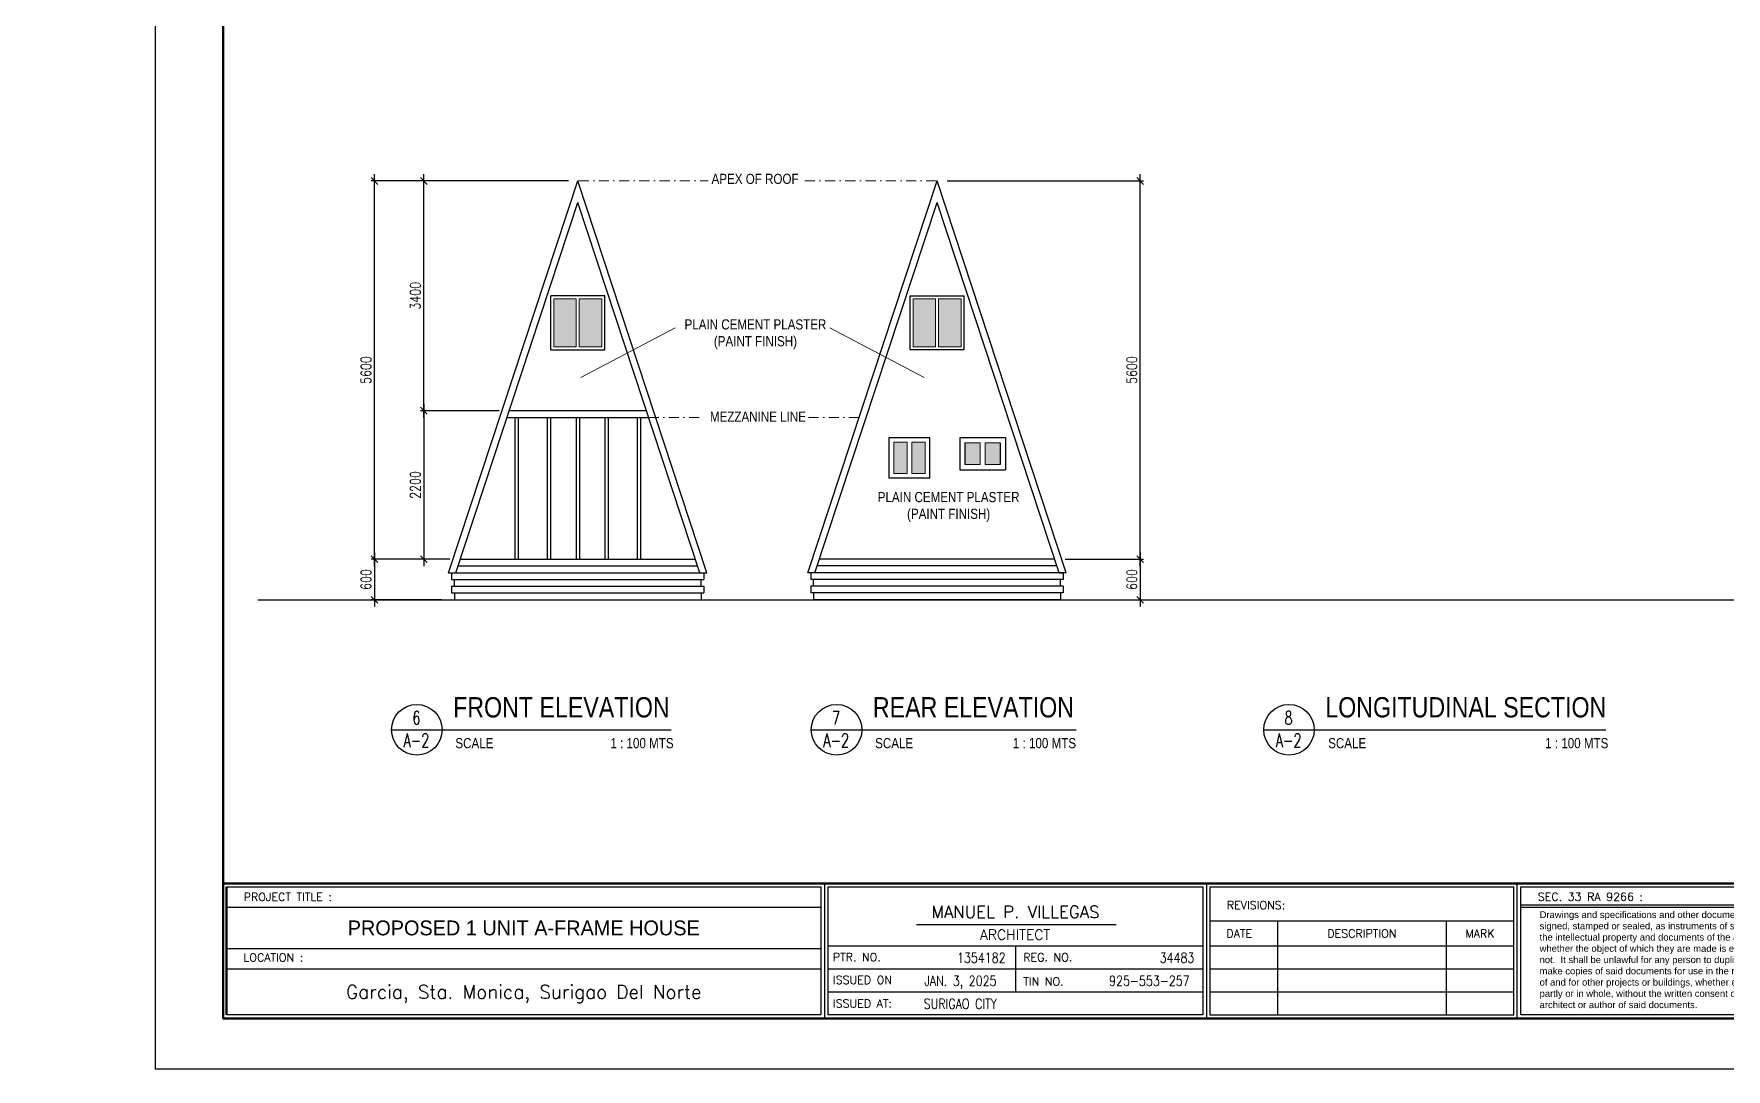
# Model space of a CAD drawing. Header units: millimetres. Extents: x 464829 to 645060, y -219977 to -107206.
# Drawn here: x 549255 to 574321, y -219977 to -204648 of the extents above; entities that cross this region are included whole.
import ezdxf
from ezdxf.enums import TextEntityAlignment as Align

# ---------------------------------------------------------------- set-up
doc = ezdxf.new("R2010")
doc.units = ezdxf.units.MM
doc.header["$LTSCALE"] = 300
doc.header["$MEASUREMENT"] = 0
doc.header["$PDMODE"] = 3
doc.header["$PDSIZE"] = 300
doc.linetypes.add('DASHDOT', pattern=[1, 0.5, -0.25, 0, -0.25])
doc.layers.get('0').update_dxf_attribs({"color": 9})
doc.layers.get('DEFPOINTS').update_dxf_attribs({"color": 8})
for name, color, linetype, lineweight in [('BORDER', 5, 'Continuous', 50), ('dimensions', 8, 'Continuous', 15), ('fixtures', 251, 'Continuous', 5), ('TB-TXT', 4, 'Continuous', 35), ('TBLK', 7, 'Continuous', 40), ('text', 142, 'Continuous', 25), ('TITLE', 3, 'Continuous', 30)]:
    doc.layers.add(name, color=color, linetype=linetype, lineweight=lineweight)
for name, color, linetype in [('MOULD', 44, 'Continuous'), ('ROOF BEAMS', 10, 'Continuous'), ('wall', 140, 'Continuous'), ('WDW', 175, 'Continuous')]:
    doc.layers.add(name, color=color, linetype=linetype)
doc.styles.add('ARIAL', font='arial.ttf', dxfattribs={"width": 0.8})
doc.styles.add('AVA', font='')
doc.styles.add('DIM', font='romans.shx', dxfattribs={"width": 0.8})
doc.styles.add('JESS', font='SIMPLEX')
doc.styles.add('JO4', font='ARIALN.TTF')
doc.styles.add('mar4', font='ARIALN.TTF')
doc.styles.add('PSM', font='simplex')
doc.styles.get('AVA').set_extended_font_data('AvantGarde Bk BT')
doc.dimstyles.new('D1', dxfattribs={"dimscale": 50, "dimtxt": 3, "dimasz": 2, "dimexe": 1, "dimexo": 1, "dimgap": 1, "dimtad": 2, "dimdec": 0, "dimdsep": 46, "dimtxsty": 'ARIAL', "dimblk1": 'ARROW_1', "dimblk2": 'ARROW_1', "dimsah": 1, "dimcen": 0, "dimclrd": 7, "dimclre": 7, "dimclrt": 7, "dimadec": 0, "dimazin": 0, "dimtfac": 1, "dimtdec": 0, "dimtix": 1, "dimtofl": 0, "dimtmove": 0, "dimatfit": 3, "dimldrblk": 'ARROW_1', "dimfxl": 1, "dimtvp": 0.833333, "dimtolj": 1, "dimtzin": 0, "dimarcsym": 0})
doc.dimstyles.new('DIM-100', dxfattribs={"dimscale": 100, "dimtxt": 2, "dimasz": 1, "dimexe": 0.5, "dimexo": 1.5, "dimgap": 1, "dimtad": 1, "dimdec": 0, "dimdsep": 46, "dimtxsty": 'PSM', "dimblk1": 'DIMCIR', "dimblk2": 'DIMCIR', "dimsah": 1, "dimcen": 0, "dimdle": 2, "dimclrd": 251, "dimclre": 251, "dimclrt": 2, "dimadec": 0, "dimazin": 0, "dimtfac": 1, "dimtdec": 0, "dimtix": 1, "dimtmove": 2, "dimatfit": 3, "dimldrblk": 'DIMCIR', "dimfxl": 0.5, "dimtvp": 1, "dimtolj": 1, "dimtzin": 0, "dimarcsym": 0})

# ---------------------------------------------------------------- blocks, each defined once
blk = doc.blocks.new('_Oblique')
at = {"color": 0, "linetype": 'ByBlock', "lineweight": -2}
blk.add_line((-0.5, -0.5), (0.5, 0.5), dxfattribs=at)
blk = doc.blocks.new('*D812')
at = {"layer": 'DEFPOINTS', "color": 0, "transparency": 16777216}
for p in [(608477, -194701), (606877, -195351), (608477, -195351), (523530, -201439), (524665, -210729), (525531, -210624)]:
    blk.add_point(p, dxfattribs=at)
at = {"layer": 'dimensions', "color": 8, "lineweight": -2, "transparency": 16777216}
for p, q in [((606777, -194701), (607424, -194701)), ((606877, -195201), (606877, -194651)), ((608577, -194701), (607930, -194701)), ((608477, -195201), (608477, -194651)), ((524383, -201234), (525543, -210723)), ((523679, -201420), (524445, -201327)), ((524814, -210711), (525580, -210618))]:
    blk.add_line(p, q, dxfattribs=at)
at = {"layer": 'dimensions', "color": 8, "lineweight": -2, "transparency": 16777216, "xscale": 100, "yscale": 100, "zscale": 100}
for p, rotation in [((606877, -194701), 180), ((524395, -201333), 96.96666666666646), ((525531, -210624), 276.9666666666665)]:
    blk.add_blockref('_Oblique', p, dxfattribs=dict(at, rotation=rotation))
blk.add_blockref('_Oblique', (608477, -194701), dxfattribs=at)
at = {"layer": 'dimensions', "color": 8, "transparency": 16777216, "insert": (607677, -194678), "char_height": 150, "attachment_point": 5, "style": 'DIM'}
blk.add_mtext('\\A1;1600', dxfattribs=at)
at = {"layer": 'dimensions', "color": 8, "transparency": 16777216, "insert": (525087, -205963), "char_height": 150, "attachment_point": 5, "rotation": 276.9667, "style": 'DIM'}
blk.add_mtext('\\A1;9360', dxfattribs=at)
blk = doc.blocks.new('DIMCIR')
for p, q in [((-1.5, 0), (1.5, 0)), ((0, 1.5), (0, -1.5))]:
    blk.add_line(p, q)
at = {"color": 2}
blk.add_circle((0, 0), 0.75, dxfattribs=at)
blk = doc.blocks.new('*D813')
at = {"layer": 'DEFPOINTS', "color": 0, "transparency": 16777216}
for p in [(606388, -195351), (605732, -200351), (606402, -200351), (524665, -210729), (524807, -211198), (506398, -216256)]:
    blk.add_point(p, dxfattribs=at)
at = {"layer": 'dimensions', "color": 8, "lineweight": -2, "transparency": 16777216}
for p, q in [((605732, -195251), (605732, -200451)), ((606238, -195351), (605682, -195351)), ((606252, -200351), (605682, -200351)), ((524709, -210873), (524821, -211246)), ((506444, -216754), (524903, -211169)), ((506441, -216400), (506554, -216773))]:
    blk.add_line(p, q, dxfattribs=at)
at = {"layer": 'dimensions', "color": 8, "lineweight": -2, "transparency": 16777216, "xscale": 100, "yscale": 100, "zscale": 100}
for p, rotation in [((605732, -195351), 90), ((605732, -200351), 270), ((524807, -211198), 16.83333333333332), ((506540, -216725), 196.8333333333333)]:
    blk.add_blockref('_Oblique', p, dxfattribs=dict(at, rotation=rotation))
at = {"layer": 'dimensions', "color": 8, "transparency": 16777216, "char_height": 150, "attachment_point": 5, "style": 'DIM'}
for s, insert, rotation in [('\\A1;5000', (605607, -197851), 90), ('\\A1;19085', (515637, -213842), 16.8333)]:
    blk.add_mtext(s, dxfattribs=dict(at, insert=insert, rotation=rotation))
blk = doc.blocks.new('*D814')
at = {"layer": 'DEFPOINTS', "color": 0, "transparency": 16777216}
for p in [(606502, -195351), (606021, -197251), (606502, -197251), (503959, -202218), (504585, -202137), (506398, -216256)]:
    blk.add_point(p, dxfattribs=at)
at = {"layer": 'dimensions', "color": 8, "lineweight": -2, "transparency": 16777216}
for p, q in [((606021, -195251), (606021, -197351)), ((606352, -195351), (605971, -195351)), ((606352, -197251), (605971, -197251)), ((504436, -202156), (503910, -202224)), ((505785, -216436), (503947, -202118)), ((506249, -216275), (505723, -216343))]:
    blk.add_line(p, q, dxfattribs=at)
at = {"layer": 'dimensions', "color": 8, "lineweight": -2, "transparency": 16777216, "xscale": 100, "yscale": 100, "zscale": 100}
for p, rotation in [((606021, -195351), 90), ((606021, -197251), 270), ((503959, -202218), 97.31666666666686), ((505772, -216337), 277.3166666666668)]:
    blk.add_blockref('_Oblique', p, dxfattribs=dict(at, rotation=rotation))
at = {"layer": 'dimensions', "color": 8, "transparency": 16777216, "char_height": 150, "attachment_point": 5, "style": 'DIM'}
for s, insert, rotation in [('\\A1;1900', (605896, -196301), 90), ('\\A1;14235', (504990, -209261), 277.3167)]:
    blk.add_mtext(s, dxfattribs=dict(at, insert=insert, rotation=rotation))
blk = doc.blocks.new('ARROW_1')
at = {"color": 0}
for p, q in [((0, 0), (-1, 0.2)), ((0, 0), (-1, -0.2)), ((-1, 0), (0, 0))]:
    blk.add_line(p, q, dxfattribs=at)
blk = doc.blocks.new('*D831')
at = {"layer": 'DEFPOINTS', "color": 0, "transparency": 16777216}
for p in [(624825, -206898), (625312, -206898), (625312, -208898)]:
    blk.add_point(p, dxfattribs=at)
at = {"layer": 'DEFPOINTS', "color": 0, "linetype": 'Continuous', "transparency": 16777216}
for p in [(520341, -208070), (520524, -208048), (520822, -210530)]:
    blk.add_point(p, dxfattribs=at)
at = {"layer": 'dimensions', "color": 8, "lineweight": -2, "transparency": 16777216}
for p, q in [((625162, -206898), (624775, -206898)), ((624825, -208998), (624825, -206798)), ((625162, -208898), (624775, -208898))]:
    blk.add_line(p, q, dxfattribs=at)
at = {"layer": 'ROOF BEAMS', "color": 7, "linetype": 'Continuous', "lineweight": -2, "transparency": 16777216}
for p, q in [((520475, -208054), (520291, -208076)), ((520627, -210453), (520353, -208169)), ((520773, -210536), (520589, -210558))]:
    blk.add_line(p, q, dxfattribs=at)
at = {"layer": 'dimensions', "color": 8, "lineweight": -2, "transparency": 16777216, "xscale": 100, "yscale": 100, "zscale": 100}
for p, rotation in [((624825, -206898), 90), ((624825, -208898), 270)]:
    blk.add_blockref('_Oblique', p, dxfattribs=dict(at, rotation=rotation))
at = {"layer": 'ROOF BEAMS', "color": 7, "linetype": 'Continuous', "lineweight": -2, "transparency": 16777216, "xscale": 100, "yscale": 100, "zscale": 100}
for p, rotation in [((520341, -208070), 96.84090991491829), ((520639, -210552), 276.8409099149183)]:
    blk.add_blockref('ARROW_1', p, dxfattribs=dict(at, rotation=rotation))
at = {"layer": 'dimensions', "color": 8, "transparency": 16777216, "insert": (624700, -207898), "char_height": 150, "attachment_point": 5, "rotation": 90, "style": 'DIM'}
blk.add_mtext('\\A1;1000', dxfattribs=at)
at = {"layer": 'ROOF BEAMS', "color": 7, "linetype": 'Continuous', "transparency": 16777216, "insert": (520364, -209326), "char_height": 150, "attachment_point": 5, "rotation": 276.8409, "style": 'ARIAL'}
blk.add_mtext('\\A1;2500', dxfattribs=at)
blk = doc.blocks.new('*D832')
at = {"layer": 'DEFPOINTS', "color": 0, "transparency": 16777216}
for p in [(627313, -206298), (625312, -206898), (627313, -206898)]:
    blk.add_point(p, dxfattribs=at)
at = {"layer": 'DEFPOINTS', "color": 0, "linetype": 'Continuous', "transparency": 16777216}
for p in [(522231, -207582), (522262, -207839), (520524, -208048)]:
    blk.add_point(p, dxfattribs=at)
at = {"layer": 'dimensions', "color": 8, "lineweight": -2, "transparency": 16777216}
for p, q in [((625312, -206748), (625312, -206248)), ((627313, -206748), (627313, -206248)), ((625212, -206298), (627413, -206298))]:
    blk.add_line(p, q, dxfattribs=at)
at = {"layer": 'ROOF BEAMS', "color": 7, "linetype": 'Continuous', "lineweight": -2, "transparency": 16777216}
for p, q in [((522256, -207790), (522225, -207533)), ((520519, -207998), (520488, -207741)), ((520593, -207779), (522132, -207594))]:
    blk.add_line(p, q, dxfattribs=at)
at = {"layer": 'dimensions', "color": 8, "lineweight": -2, "transparency": 16777216, "xscale": 100, "yscale": 100, "zscale": 100, "rotation": 180}
blk.add_blockref('_Oblique', (625312, -206298), dxfattribs=at)
at = {"layer": 'dimensions', "color": 8, "lineweight": -2, "transparency": 16777216, "xscale": 100, "yscale": 100, "zscale": 100}
blk.add_blockref('_Oblique', (627313, -206298), dxfattribs=at)
at = {"layer": 'ROOF BEAMS', "color": 7, "linetype": 'Continuous', "lineweight": -2, "transparency": 16777216, "xscale": 100, "yscale": 100, "zscale": 100}
for p, rotation in [((520494, -207791), 186.8409099149172), ((522231, -207582), 6.840909914917152)]:
    blk.add_blockref('ARROW_1', p, dxfattribs=dict(at, rotation=rotation))
at = {"layer": 'dimensions', "color": 8, "transparency": 16777216, "insert": (626313, -206173), "char_height": 150, "attachment_point": 5, "style": 'DIM'}
blk.add_mtext('\\A1;1000', dxfattribs=at)
at = {"layer": 'ROOF BEAMS', "color": 7, "linetype": 'Continuous', "transparency": 16777216, "insert": (521347, -207561), "char_height": 150, "attachment_point": 5, "rotation": 6.8409, "style": 'ARIAL'}
blk.add_mtext('\\A1;1750', dxfattribs=at)
blk = doc.blocks.new('*D854')
at = {"layer": 'DEFPOINTS', "color": 0, "transparency": 16777216}
for p in [(555566, -212427), (554300, -213027), (555441, -213027)]:
    blk.add_point(p, dxfattribs=at)
at = {"layer": 'dimensions', "color": 8, "lineweight": -2, "transparency": 16777216}
for p, q in [((555416, -212427), (554250, -212427)), ((554300, -212327), (554300, -213127)), ((555291, -213027), (554250, -213027))]:
    blk.add_line(p, q, dxfattribs=at)
at = {"layer": 'dimensions', "color": 8, "lineweight": -2, "transparency": 16777216, "xscale": 100, "yscale": 100, "zscale": 100}
for p, rotation in [((554300, -212427), 90), ((554300, -213027), 270)]:
    blk.add_blockref('_Oblique', p, dxfattribs=dict(at, rotation=rotation))
at = {"layer": 'dimensions', "color": 8, "transparency": 16777216, "insert": (554175, -212727), "char_height": 150, "attachment_point": 5, "rotation": 90, "style": 'DIM'}
blk.add_mtext('\\A1;600', dxfattribs=at)
blk = doc.blocks.new('*D860')
at = {"layer": 'DEFPOINTS', "color": 0, "transparency": 16777216}
for p in [(554300, -206826), (557311, -206826), (555566, -212427)]:
    blk.add_point(p, dxfattribs=at)
at = {"layer": 'dimensions', "color": 8, "lineweight": -2, "transparency": 16777216}
for p, q in [((554300, -212527), (554300, -206726)), ((557161, -206826), (554250, -206826)), ((555416, -212427), (554250, -212427))]:
    blk.add_line(p, q, dxfattribs=at)
at = {"layer": 'dimensions', "color": 8, "lineweight": -2, "transparency": 16777216, "xscale": 100, "yscale": 100, "zscale": 100}
for p, rotation in [((554300, -206826), 90), ((554300, -212427), 270)]:
    blk.add_blockref('_Oblique', p, dxfattribs=dict(at, rotation=rotation))
at = {"layer": 'dimensions', "color": 8, "transparency": 16777216, "insert": (554175, -209626), "char_height": 150, "attachment_point": 5, "rotation": 90, "style": 'DIM'}
blk.add_mtext('\\A1;5600', dxfattribs=at)
blk = doc.blocks.new('*D861')
at = {"layer": 'DEFPOINTS', "color": 0, "transparency": 16777216}
for p in [(556295, -210227), (555031, -212427), (555566, -212427)]:
    blk.add_point(p, dxfattribs=at)
at = {"layer": 'dimensions', "color": 8, "lineweight": -2, "transparency": 16777216}
for p, q in [((556145, -210227), (554981, -210227)), ((555031, -210127), (555031, -212527)), ((555416, -212427), (554981, -212427))]:
    blk.add_line(p, q, dxfattribs=at)
at = {"layer": 'dimensions', "color": 8, "lineweight": -2, "transparency": 16777216, "xscale": 100, "yscale": 100, "zscale": 100}
for p, rotation in [((555031, -210227), 90), ((555031, -212427), 270)]:
    blk.add_blockref('_Oblique', p, dxfattribs=dict(at, rotation=rotation))
at = {"layer": 'dimensions', "color": 8, "transparency": 16777216, "insert": (554906, -211327), "char_height": 150, "attachment_point": 5, "rotation": 90, "style": 'DIM'}
blk.add_mtext('\\A1;2200', dxfattribs=at)
blk = doc.blocks.new('*D864')
at = {"layer": 'DEFPOINTS', "color": 0, "transparency": 16777216}
for p in [(564378, -212427), (564502, -213027), (565643, -213027)]:
    blk.add_point(p, dxfattribs=at)
at = {"layer": 'dimensions', "color": 8, "lineweight": -2, "transparency": 16777216}
for p, q in [((564528, -212427), (565693, -212427)), ((565643, -212327), (565643, -213127)), ((564652, -213027), (565693, -213027))]:
    blk.add_line(p, q, dxfattribs=at)
at = {"layer": 'dimensions', "color": 8, "lineweight": -2, "transparency": 16777216, "xscale": 100, "yscale": 100, "zscale": 100}
for p, rotation in [((565643, -212427), 90), ((565643, -213027), 270)]:
    blk.add_blockref('_Oblique', p, dxfattribs=dict(at, rotation=rotation))
at = {"layer": 'dimensions', "color": 8, "transparency": 16777216, "insert": (565518, -212727), "char_height": 150, "attachment_point": 5, "rotation": 90, "style": 'DIM'}
blk.add_mtext('\\A1;600', dxfattribs=at)
blk = doc.blocks.new('*D862')
at = {"layer": 'DEFPOINTS', "color": 0, "transparency": 16777216}
for p in [(562633, -206826), (565643, -206826), (564378, -212427)]:
    blk.add_point(p, dxfattribs=at)
at = {"layer": 'dimensions', "color": 8, "lineweight": -2, "transparency": 16777216}
for p, q in [((565643, -212527), (565643, -206726)), ((562783, -206826), (565693, -206826)), ((564528, -212427), (565693, -212427))]:
    blk.add_line(p, q, dxfattribs=at)
at = {"layer": 'dimensions', "color": 8, "lineweight": -2, "transparency": 16777216, "xscale": 100, "yscale": 100, "zscale": 100}
for p, rotation in [((565643, -206826), 90), ((565643, -212427), 270)]:
    blk.add_blockref('_Oblique', p, dxfattribs=dict(at, rotation=rotation))
at = {"layer": 'dimensions', "color": 8, "transparency": 16777216, "insert": (565518, -209626), "char_height": 150, "attachment_point": 5, "rotation": 90, "style": 'DIM'}
blk.add_mtext('\\A1;5600', dxfattribs=at)
blk = doc.blocks.new('*D899')
at = {"layer": 'DEFPOINTS', "color": 0, "transparency": 16777216}
for p in [(555031, -206826), (557323, -206826), (556295, -210227)]:
    blk.add_point(p, dxfattribs=at)
at = {"layer": 'dimensions', "color": 8, "lineweight": -2, "transparency": 16777216}
for p, q in [((555031, -210327), (555031, -206726)), ((557173, -206826), (554981, -206826)), ((556145, -210227), (554981, -210227))]:
    blk.add_line(p, q, dxfattribs=at)
at = {"layer": 'dimensions', "color": 8, "lineweight": -2, "transparency": 16777216, "xscale": 100, "yscale": 100, "zscale": 100}
for p, rotation in [((555031, -206826), 90), ((555031, -210227), 270)]:
    blk.add_blockref('_Oblique', p, dxfattribs=dict(at, rotation=rotation))
at = {"layer": 'dimensions', "color": 8, "transparency": 16777216, "insert": (554906, -208526), "char_height": 150, "attachment_point": 5, "rotation": 90, "style": 'DIM'}
blk.add_mtext('\\A1;3400', dxfattribs=at)

msp = doc.modelspace()

# ---------------------------------------------------------------- hatches: boundary and pattern name
at = {"layer": 'MOULD', "linetype": 'Continuous', "true_color": 0x8b8b8d}
h = msp.add_hatch(dxfattribs=at)
h.set_pattern_fill('ANSI38', color=252, scale=0.666112)
h.set_pattern_definition([(45, (185228.645295, -71035.79574), (-0.058876501348, 0.058876501348), []), (135, (185228.645295, -71035.79574), (-0.176629504043, 0.058876501348), [0.20815986678, -0.12489592007])])
h.paths.add_polyline_path([(557288.1, -208571.9), (556955.1, -208571.9), (556955.1, -209281.8), (557288.1, -209281.8)])
h.paths.add_polyline_path([(557665.9, -208571.9), (557332.9, -208571.9), (557332.9, -209281.8), (557665.9, -209281.8)])
h = msp.add_hatch(dxfattribs=at)
h.set_pattern_fill('ANSI38', color=252, scale=0.666112)
h.set_pattern_definition([(45, (182012.59352, -71035.79574), (-0.058876501348, 0.058876501348), []), (135, (182012.59352, -71035.79574), (-0.176629504043, 0.058876501348), [0.20815986678, -0.12489592007])])
h.paths.add_polyline_path([(562655.1, -209281.8), (562988.1, -209281.8), (562988.1, -208571.9), (562655.1, -208571.9)])
h.paths.add_polyline_path([(562277.3, -209281.8), (562610.3, -209281.8), (562610.3, -208571.9), (562277.3, -208571.9)])
h = msp.add_hatch(dxfattribs=at)
h.set_pattern_fill('ANSI38', color=252)
h.set_pattern_definition([(45, (-5361.4971, -3617.60078), (-0.088388347648, 0.088388347648), []), (135, (-5361.4971, -3617.60078), (-0.265165042945, 0.088388347648), [0.3125, -0.1875])])
h.paths.add_polyline_path([(562458.7, -210693.7), (562258.8, -210693.7), (562258.8, -211159.5), (562458.7, -211159.5)])
h.paths.add_polyline_path([(561991.7, -210693.7), (561991.7, -211159.5), (562191.6, -211159.5), (562191.6, -210693.7)])
h = msp.add_hatch(dxfattribs=at)
h.set_pattern_fill('ANSI38', color=252)
h.set_pattern_definition([(45, (-13194.70181, -4217.60078), (-0.088388347648, 0.088388347648), []), (135, (-13194.70181, -4217.60078), (-0.265165042945, 0.088388347648), [0.3125, -0.1875])])
h.paths.add_polyline_path([(563569.5, -210702.7), (563345.6, -210702.7), (563345.6, -211026.5), (563569.5, -211026.5)])
h.paths.add_polyline_path([(563269.5, -210702.7), (563045.7, -210702.7), (563045.7, -211026.5), (563269.5, -211026.5)])

# ---------------------------------------------------------------- linework, layer by layer
at = {"layer": 'BORDER'}
for p, q in [((592357.1, -217227), (552057.1, -217227)), ((552057.1, -217227), (552057.1, -219227)), ((592357.1, -219227), (552057.1, -219227))]:
    msp.add_line(p, q, dxfattribs=at)
at = {"layer": 'BORDER', "color": 4}
msp.add_line((552109.6, -219174.5), (552109.6, -217279.5), dxfattribs=at)
at = {"layer": 'BORDER'}
msp.add_lwpolyline([(552057.1, -191027), (592357.1, -191027), (592357.1, -219227), (552057.1, -219227)], close=True, dxfattribs=at)
at = {"layer": 'DEFPOINTS'}
msp.add_lwpolyline([(551057.1, -190277), (593107.1, -190277), (593107.1, -219977), (551057.1, -219977)], close=True, dxfattribs=at)
at = {"layer": 'dimensions'}
for p, q in [((556955.1, -209281.8), (556955.1, -208571.9)), ((557288.1, -208571.9), (556955.1, -208571.9)), ((556955.1, -208571.9), (556955.1, -209281.8)), ((557288.1, -209281.8), (557288.1, -208571.9)), ((557332.9, -209281.8), (557332.9, -208571.9)), ((557332.9, -208571.9), (557665.9, -208571.9)), ((557665.9, -208571.9), (557665.9, -209281.8)), ((562610.3, -208571.9), (562277.3, -208571.9)), ((562277.3, -208571.9), (562277.3, -209281.8)), ((562610.3, -209281.8), (562610.3, -208571.9)), ((562655.1, -209281.8), (562655.1, -208571.9)), ((562655.1, -208571.9), (562988.1, -208571.9)), ((562988.1, -209281.8), (562988.1, -208571.9)), ((562988.1, -208571.9), (562988.1, -209281.8)), ((556955.1, -209281.8), (557288.1, -209281.8)), ((557665.9, -209281.8), (557332.9, -209281.8)), ((562277.3, -209281.8), (562610.3, -209281.8)), ((562988.1, -209281.8), (562655.1, -209281.8)), ((562191.6, -210693.7), (561991.7, -210693.7)), ((561991.7, -210693.7), (561991.7, -211159.5)), ((562191.6, -211159.5), (562191.6, -210693.7)), ((562258.8, -211159.5), (562258.8, -210693.7)), ((562258.8, -210693.7), (562458.7, -210693.7)), ((562458.7, -211159.5), (562458.7, -210693.7)), ((562458.7, -210693.7), (562458.7, -211159.5)), ((561991.7, -211159.5), (562191.6, -211159.5)), ((562458.7, -211159.5), (562258.8, -211159.5))]:
    msp.add_line(p, q, dxfattribs=at)
at = {"layer": 'dimensions', "color": 8}
for p, q in [((558755.9, -208999.9), (557358.5, -209737)), ((561046.5, -208999.9), (562443.9, -209737))]:
    msp.add_line(p, q, dxfattribs=at)
at = {"layer": 'dimensions'}
for points in [[(563045.7, -211026.5), (563269.5, -211026.5), (563269.5, -210702.7), (563045.7, -210702.7)], [(563345.6, -211026.5), (563569.5, -211026.5), (563569.5, -210702.7), (563345.6, -210702.7)]]:
    msp.add_lwpolyline(points, close=True, dxfattribs=at)
at = {"layer": 'fixtures', "linetype": 'DASHDOT'}
for p, q in [((557322.7, -206826.1), (559244.4, -206826.1)), ((562623.9, -206826.1), (560638.9, -206826.1)), ((558359.4, -210326.6), (559245.2, -210326.6)), ((561478.5, -210326.6), (560722.8, -210326.6))]:
    msp.add_line(p, q, dxfattribs=at)
at = {"layer": 'ROOF BEAMS', "linetype": 'Continuous'}
msp.add_line((552572.1, -213026.6), (586641.5, -213026.6), dxfattribs=at)
at = {"layer": 'TITLE'}
for p, q in [((554552.5, -214952.1), (558694.4, -214952.1)), ((560770.1, -214952.1), (564692.9, -214952.1)), ((567470.9, -214952.1), (572540, -214952.1))]:
    msp.add_line(p, q, dxfattribs=at)
at = {"layer": 'TITLE', "color": 4, "lineweight": -3}
for p, q in [((552109.6, -217279.5), (560912.5, -217279.5)), ((560912.5, -217279.5), (560912.5, -219174.5)), ((560965, -217227), (560965, -219227)), ((561017.5, -217279.5), (566570, -217279.5)), ((561017.5, -217279.5), (561017.5, -219174.5)), ((566570, -217279.5), (566570, -219174.5)), ((566622.5, -217227), (566622.5, -219227)), ((566675, -217279.5), (571174.7, -217279.5)), ((566675, -217279.5), (566675, -219174.5)), ((571174.7, -219174.5), (571174.7, -217279.5)), ((571227.2, -219227), (571227.2, -217227)), ((571279.7, -217279.5), (575279.7, -217279.5)), ((571279.7, -219174.5), (571279.7, -217279.5)), ((571279.7, -217542), (575279.7, -217542)), ((552109.6, -217579.5), (560912.5, -217579.5)), ((566675, -217780.8), (571174.7, -217780.8)), ((567674.7, -217780.8), (567674.7, -219174.5)), ((570174.9, -217780.8), (570174.9, -219174.5)), ((571279.7, -217579.5), (575279.7, -217579.5)), ((562330.5, -217835.1), (565285.3, -217835.1)), ((552109.6, -218192.1), (560912.5, -218192.1)), ((561017.5, -218150.9), (566570, -218150.9)), ((563793.7, -218150.9), (563793.7, -218833.3)), ((566675, -218150), (571174.7, -218150)), ((552109.6, -218492.1), (560912.5, -218492.1)), ((561017.5, -218492.1), (566570, -218492.1)), ((566675, -218492.1), (571174.7, -218492.1)), ((561017.5, -218833.3), (566570, -218833.3)), ((566675, -218833.3), (571174.7, -218833.3)), ((560912.5, -219174.5), (552109.6, -219174.5)), ((566570, -219174.5), (561017.5, -219174.5)), ((566675, -219174.5), (571174.7, -219174.5)), ((575279.7, -219174.5), (571279.7, -219174.5))]:
    msp.add_line(p, q, dxfattribs=at)
at = {"layer": 'TITLE'}
for centre in [(554927.1, -214952.1), (561144.7, -214952.1), (567845.5, -214952.1)]:
    msp.add_circle(centre, 374.6, dxfattribs=at)
at = {"layer": 'wall', "linetype": 'Continuous'}
for p, q in [((555397.9, -212626.6), (557310.5, -206826.1)), ((559223.1, -212626.6), (557310.5, -206826.1)), ((560720.1, -212626.6), (562632.7, -206826.1)), ((564545.3, -212626.6), (562632.7, -206826.1)), ((555502.7, -212628.2), (557310.5, -207145.5)), ((559118.3, -212628.2), (557310.5, -207145.5)), ((560824.9, -212628.2), (562632.7, -207145.5)), ((564440.5, -212628.2), (562632.7, -207145.5)), ((556910.4, -209326.6), (556910.4, -208527.2)), ((557710.7, -208527.2), (556910.4, -208527.2)), ((557710.7, -209326.6), (557710.7, -208527.2)), ((562232.6, -209326.6), (562232.6, -208527.2)), ((562232.6, -208527.2), (563032.8, -208527.2)), ((563032.8, -209326.6), (563032.8, -208527.2)), ((556910.4, -209326.6), (557710.7, -209326.6)), ((563032.8, -209326.6), (562232.6, -209326.6)), ((556294.6, -210226.6), (558326.5, -210226.6)), ((556261.6, -210326.6), (558359.4, -210326.6)), ((556380.5, -210326.6), (556380.5, -212426.6)), ((556430.5, -210326.6), (556430.5, -212426.6)), ((558190.5, -210326.6), (558190.5, -212426.6)), ((558240.5, -210326.6), (558240.5, -212426.6)), ((561924.5, -211226.7), (561924.5, -210626.5)), ((561924.5, -210626.5), (562525.9, -210626.5)), ((562525.9, -211226.7), (562525.9, -210626.5)), ((562969.5, -210626.5), (562969.5, -211102.7)), ((562969.5, -210626.5), (563645.7, -210626.5)), ((563045.7, -210702.7), (563045.7, -211026.5)), ((563569.5, -210702.7), (563569.5, -211026.5)), ((563645.7, -210626.5), (563645.7, -211102.7)), ((562525.9, -211226.7), (561924.5, -211226.7)), ((562969.5, -211102.7), (563645.7, -211102.7)), ((555536.2, -212526.6), (559084.9, -212526.6)), ((555569.2, -212426.6), (559055.5, -212426.6)), ((564407, -212526.6), (560858.4, -212526.6)), ((564374.1, -212426.6), (560887.7, -212426.6)), ((555397.9, -212626.6), (559223.1, -212626.6)), ((555440.9, -212626.6), (555440.9, -212726.6)), ((555440.9, -212726.6), (559180.2, -212726.6)), ((555482.9, -212826.6), (555482.9, -212725)), ((559138.1, -212826.6), (559138.1, -212725)), ((559180.2, -212626.6), (559180.2, -212726.6)), ((564545.3, -212626.6), (560720.1, -212626.6)), ((560763.1, -212626.6), (560763.1, -212726.6)), ((564502.3, -212726.6), (560763.1, -212726.6)), ((560805.1, -212826.6), (560805.1, -212725)), ((564440.5, -212628.2), (564502.3, -212628.2)), ((564460.3, -212826.6), (564460.3, -212725)), ((564502.3, -212626.6), (564502.3, -212726.6)), ((555440.9, -212826.6), (559180.2, -212826.6)), ((555440.9, -212826.6), (555440.9, -212926.6)), ((555440.9, -212926.6), (559180.2, -212926.6)), ((555482.9, -212926.6), (555482.9, -213026.6)), ((555482.9, -213026.6), (559138.1, -213026.6)), ((559138.1, -212926.6), (559138.1, -213026.6)), ((559180.2, -212826.6), (559180.2, -212926.6)), ((564502.3, -212826.6), (560763.1, -212826.6)), ((560763.1, -212826.6), (560763.1, -212926.6)), ((564502.3, -212926.6), (560763.1, -212926.6)), ((560805.1, -212926.6), (560805.1, -213026.6)), ((564460.3, -213026.6), (560805.1, -213026.6)), ((564460.3, -212926.6), (564460.3, -213026.6)), ((564502.3, -212826.6), (564502.3, -212926.6))]:
    msp.add_line(p, q, dxfattribs=at)
at = {"layer": 'WDW'}
for p, q in [((556858, -210326.6), (556858, -212426.6)), ((556908, -210326.6), (556908, -212426.6)), ((557285.5, -210326.6), (557285.5, -212426.6)), ((557335.5, -210326.6), (557335.5, -212426.6)), ((557713, -210326.6), (557713, -212426.6)), ((557763, -210326.6), (557763, -212426.6))]:
    msp.add_line(p, q, dxfattribs=at)

# ---------------------------------------------------------------- texts
at = {"layer": 'TB-TXT', "linetype": 'ByBlock', "style": 'mar4'}
for s, p in [('FRONT ELEVATION', (555464.9, -214769.1)), ('REAR ELEVATION', (561682.5, -214769.1)), ('LONGITUDINAL SECTION', (568383.3, -214769.1))]:
    msp.add_text(s, height=300, dxfattribs=at).set_placement(p)
at = {"layer": 'TB-TXT', "style": 'PSM', "width": 0.7}
for s, p in [('6', (554920.8, -214775.7)), ('7', (561138.4, -214775.7)), ('8', (567839.2, -214775.7)), ('A-2', (554920.8, -215107.5)), ('A-2', (561138.4, -215107.5)), ('A-2', (567839.2, -215107.5))]:
    msp.add_text(s, height=200, dxfattribs=at).set_placement(p, align=Align.MIDDLE)
at = {"layer": 'TB-TXT'}
for s, height, style, p in [('SCALE', 150, 'mar4', (555498.3, -215224.7)), ('1 : 100 MTS', 150, 'mar4', (557794.5, -215224.7)), ('SCALE', 150, 'mar4', (561715.9, -215224.7)), ('1 : 100 MTS', 150, 'mar4', (563756, -215224.7)), ('SCALE', 150, 'mar4', (568426.1, -215224.7)), ('1 : 100 MTS', 150, 'mar4', (571640.1, -215224.7)), ('PROJECT TITLE :', 120, 'JESS', (552362.8, -217487.1)), ('REVISIONS:', 120, 'JESS', (566924.8, -217608.3)), ('SEC. 33 RA 9266 :', 120, 'JESS', (571530.6, -217484.5)), ('LOCATION :', 120, 'JESS', (552359.2, -218384.3)), ('PTR. NO.', 120, 'JESS', (561090, -218378.3)), ('REG. NO.', 120, 'JESS', (563910.5, -218380.9)), ('ISSUED ON', 120, 'JESS', (561090, -218716.7)), ('TIN NO.', 120, 'JESS', (563910.5, -218739.4)), ('ISSUED AT:', 120, 'JESS', (561090, -219065.6))]:
    msp.add_text(s, height=height, dxfattribs=dict(at, style=style)).set_placement(p)
at = {"layer": 'TB-TXT', "style": 'JESS'}
for s, p in [('DATE', (567108.8, -217969)), ('DESCRIPTION', (568924.8, -217969)), ('MARK', (570674.8, -217969))]:
    msp.add_text(s, height=120, dxfattribs=at).set_placement(p, align=Align.MIDDLE_CENTER)
at = {"layer": 'TB-TXT', "linetype": 'Continuous', "style": 'PSM', "width": 0.8}
for s, p in [('1354182', (562927.7, -218402.4)), ('34483', (565929.5, -218402.4)), (' JAN. 3, 2025', (562361.8, -218743.7)), ('925-553-257', (565180.8, -218743.7)), ('SURIGAO CITY', (562435.2, -219084.9))]:
    msp.add_text(s, height=150, dxfattribs=at).set_placement(p)
at = {"layer": 'TB-TXT', "insert": (571557.6, -217639.8), "char_height": 100, "width": 3536.489, "attachment_point": 1, "style": 'PSM'}
msp.add_mtext('{\\fArial|b0|i0|c0|p34;\\C30;Drawings and specifications and other documents duly signed, stamped or sealed, as instruments of service, are the intellectual property and documents of the architect, whether the object of which they are made is executed or not.  It shall be unlawful for any person to duplicate or to make copies of said documents for use in the repetition of and for other projects or buildings, whether executed partly or in whole, without the written consent of the architect or author of said documents.}', dxfattribs=at)
at = {"layer": 'TBLK'}
for s, height, style, p in [('MANUEL P. VILLEGAS', 180, 'PSM', (563793.7, -217648.5)), ('PROPOSED 1 UNIT A-FRAME HOUSE', 220, 'AVA', (556511, -217885.8)), ('Garcia, Sta. Monica, Surigao Del Norte', 200, 'PSM', (556511, -218833.3))]:
    msp.add_text(s, height=height, dxfattribs=dict(at, style=style)).set_placement(p, align=Align.MIDDLE_CENTER)
at = {"layer": 'TBLK', "style": 'PSM'}
msp.add_text('ARCHITECT', height=150, dxfattribs=at).set_placement((563790.8, -218061.7), align=Align.CENTER)
at = {"layer": 'text', "color": 6, "style": 'JO4'}
for s, p in [('APEX OF ROOF', (559292.9, -206869.5)), ('MEZZANINE LINE', (559268.2, -210390.4))]:
    msp.add_text(s, height=150, dxfattribs=at).set_placement(p)
for s, p in [('PLAIN CEMENT PLASTER', (559942.7, -208949.9)), ('(PAINT FINISH)', (559942.7, -209197.5)), ('PLAIN CEMENT PLASTER', (562804.3, -211506.4)), ('(PAINT FINISH)', (562804.3, -211754))]:
    msp.add_text(s, height=150, dxfattribs=at).set_placement(p, align=Align.MIDDLE_CENTER)

# ---------------------------------------------------------------- dimensions: what is measured, and where the dimension line sits
at = {"layer": 'dimensions'}
for p1, p2, distance, picture, middle in [((523529.8, -201438.6), (524665.1, -210729.5), 872.1, '*D812', (525087.2, -205963.1)), ((506397.9, -216256.3), (504585, -202137.2), 630.9, '*D814', (504989.7, -209261.2)), ((506397.9, -216256.3), (524665.1, -210729.5), -489.9, '*D813', (515637.2, -213842.1))]:
    dim = msp.add_aligned_dim(p1=p1, p2=p2, distance=distance, dimstyle='DIM-100', override={"dimtxt": 1.5, "dimgap": 0.5, "dimtxsty": 'DIM', "dimblk1": 'Oblique', "dimblk2": 'Oblique', "dimdle": 1, "dimclrd": 8, "dimclre": 8, "dimclrt": 8}, dxfattribs=at)
    dim.commit()
    dim.dimension.update_dxf_attribs({"geometry": picture, "text_midpoint": middle})
dim = msp.add_linear_dim(base=(608476.8, -194701.4), p1=(606877, -195350.9), p2=(608476.8, -195350.9), dimstyle='DIM-100', override={"dimtxt": 1.5, "dimgap": 0.5, "dimtxsty": 'DIM', "dimblk1": 'Oblique', "dimblk2": 'Oblique', "dimdle": 1, "dimclrd": 8, "dimclre": 8, "dimclrt": 8}, dxfattribs=at)
dim.commit()
dim.dimension.update_dxf_attribs({"geometry": '*D812', "text_midpoint": (607676.9, -194677.8), "dimtype": 160})
for base, p1, p2, picture, middle in [((606021.3, -197251.2), (606502, -195350.9), (606502, -197251.2), '*D814', (605896.3, -196301.1)), ((605732.3, -200350.7), (606388.1, -195350.9), (606402, -200350.7), '*D813', (605607.3, -197850.8)), ((554300.2576, -206826.1497), (555565.5242, -212426.5905), (557310.5242, -206826.1497), '*D860', (554175.2576, -209626.3701)), ((555030.5482, -206826.1497), (556294.5817, -210226.5905), (557322.7196, -206826.1497), '*D899', (554905.5482, -208526.3701)), ((565642.9646, -206826.1497), (564377.698, -212426.5905), (562632.698, -206826.1497), '*D862', (565517.9646, -209626.3701)), ((555030.5, -212426.6), (556294.6, -210226.6), (555565.5, -212426.6), '*D861', (554905.5, -211326.6)), ((554300.3, -213026.6), (555565.5, -212426.6), (555440.9, -213026.6), '*D854', (554175.3, -212726.6)), ((565643, -213026.6), (564377.7, -212426.6), (564502.3, -213026.6), '*D864', (565518, -212726.6))]:
    dim = msp.add_linear_dim(base=base, p1=p1, p2=p2, angle=90, dimstyle='DIM-100', override={"dimtxt": 1.5, "dimgap": 0.5, "dimtxsty": 'DIM', "dimblk1": 'Oblique', "dimblk2": 'Oblique', "dimdle": 1, "dimclrd": 8, "dimclre": 8, "dimclrt": 8}, dxfattribs=at)
    dim.commit()
    dim.dimension.update_dxf_attribs({"geometry": picture, "text_midpoint": middle})
dim = msp.add_linear_dim(base=(627313, -206298.2), p1=(625312.4, -206897.7), p2=(627313, -206897.7), text='1000', dimstyle='DIM-100', override={"dimtxt": 1.5, "dimgap": 0.5, "dimtxsty": 'DIM', "dimblk1": 'Oblique', "dimblk2": 'Oblique', "dimdle": 1, "dimclrd": 8, "dimclre": 8, "dimclrt": 8}, dxfattribs=at)
dim.commit()
dim.dimension.update_dxf_attribs({"geometry": '*D832', "text_midpoint": (626312.7, -206173.2)})
dim = msp.add_linear_dim(base=(624824.7, -206897.7), p1=(625312.4, -208898.3), p2=(625312.4, -206897.7), angle=90, text='1000', dimstyle='DIM-100', override={"dimtxt": 1.5, "dimgap": 0.5, "dimtxsty": 'DIM', "dimblk1": 'Oblique', "dimblk2": 'Oblique', "dimdle": 1, "dimclrd": 8, "dimclre": 8, "dimclrt": 8}, dxfattribs=at)
dim.commit()
dim.dimension.update_dxf_attribs({"geometry": '*D831', "text_midpoint": (624699.7, -207898)})
at = {"layer": 'ROOF BEAMS', "linetype": 'Continuous'}
for p1, p2, distance, picture, middle in [((520524.5, -208047.9), (522262, -207839.5), 259.2, '*D832', (521347.3, -207560.7)), ((520822.3, -210530.1), (520524.5, -208047.9), 184.7, '*D831', (520364.3, -209326.1))]:
    dim = msp.add_aligned_dim(p1=p1, p2=p2, distance=distance, dimstyle='D1', dxfattribs=at)
    dim.commit()
    dim.dimension.update_dxf_attribs({"geometry": picture, "text_midpoint": middle})

doc.saveas('drawing.dxf')
